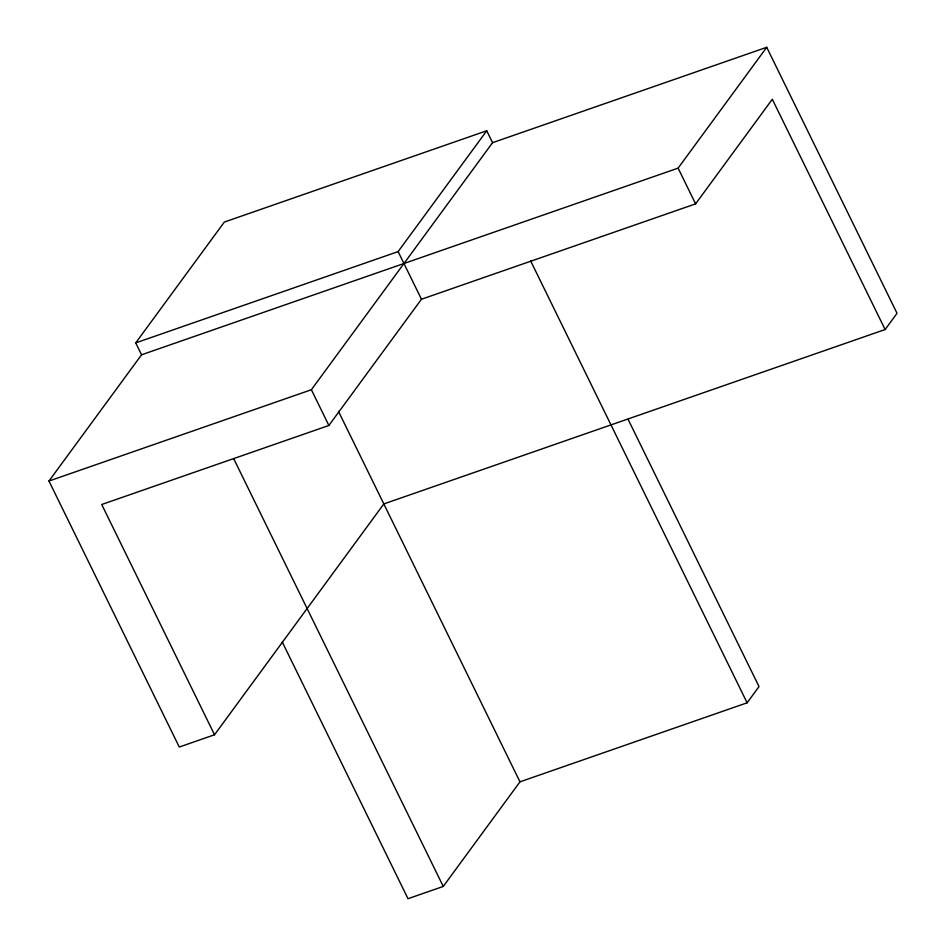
<?xml version="1.0" encoding="UTF-8"?>
<svg xmlns="http://www.w3.org/2000/svg" width="946" height="946" viewBox="0 0 946 946"><rect width="100%" height="100%" fill="white"/><g stroke="black" fill="none" stroke-linecap="round" stroke-linejoin="round"><path stroke-width="1.42" d="M48.967 481.041L141.557 354.797L135.716 342.89L224.332 222.062L486.729 130.773L492.57 142.68L311.376 389.74L48.967 481.041L179.279 747.033L214.529 734.77L383.828 503.934L885.125 329.527L897.033 313.292L766.721 47.3L492.57 142.68M135.716 342.89L398.124 251.601L486.729 130.773M214.529 734.77L101.719 504.502L328.877 425.475L421.455 299.243L695.606 203.863L772.314 99.259L885.125 329.527M141.557 354.797L678.105 168.128L766.721 47.3M282.239 641.967L408.01 898.7L443.26 886.437L519.969 781.834L747.115 702.807L759.023 686.583L628.061 419.267M678.105 168.128L695.606 203.863M530.588 260.812L747.115 702.807M398.124 251.601L421.455 299.243M338.443 411.297L519.969 781.834M311.376 389.74L328.877 425.475M233.851 458.987L443.26 886.437"/></g></svg>
